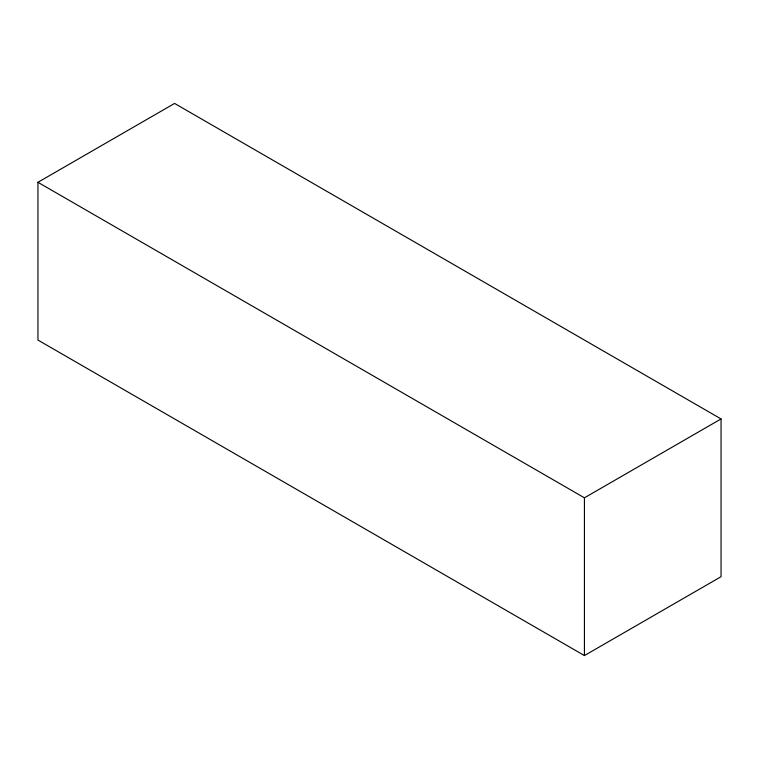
<?xml version="1.0" encoding="UTF-8"?>
<svg xmlns="http://www.w3.org/2000/svg" width="759" height="759" viewBox="0 0 759 759"><rect width="100%" height="100%" fill="white"/><g stroke="black" fill="none" stroke-linecap="round" stroke-linejoin="round"><path stroke-width="1.14" d="M37.95 182.302L174.57 103.433L721.05 418.94L721.05 576.698L584.43 655.567L37.95 340.06L37.95 182.302L584.43 497.819L721.05 418.94M584.43 497.819L584.43 655.567"/></g></svg>
